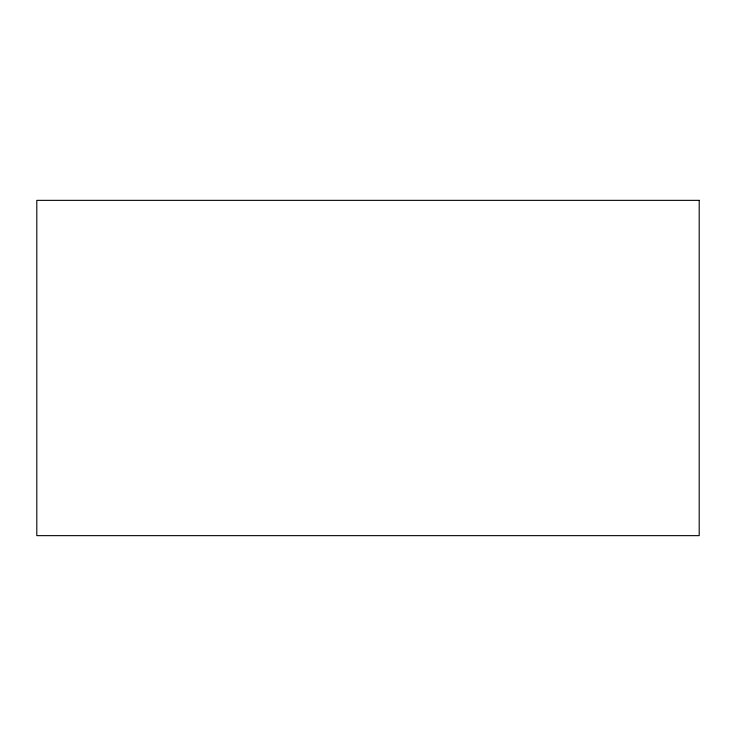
<?xml version="1.0" encoding="UTF-8"?>
<svg xmlns="http://www.w3.org/2000/svg" width="736" height="736" viewBox="0 0 736 736"><rect width="100%" height="100%" fill="white"/><g stroke="black" fill="none" stroke-linecap="round" stroke-linejoin="round"><path stroke-width="1.1" d="M699.2 200.358L36.8 200.358L36.8 535.642L699.2 535.642L699.2 200.358"/></g></svg>
